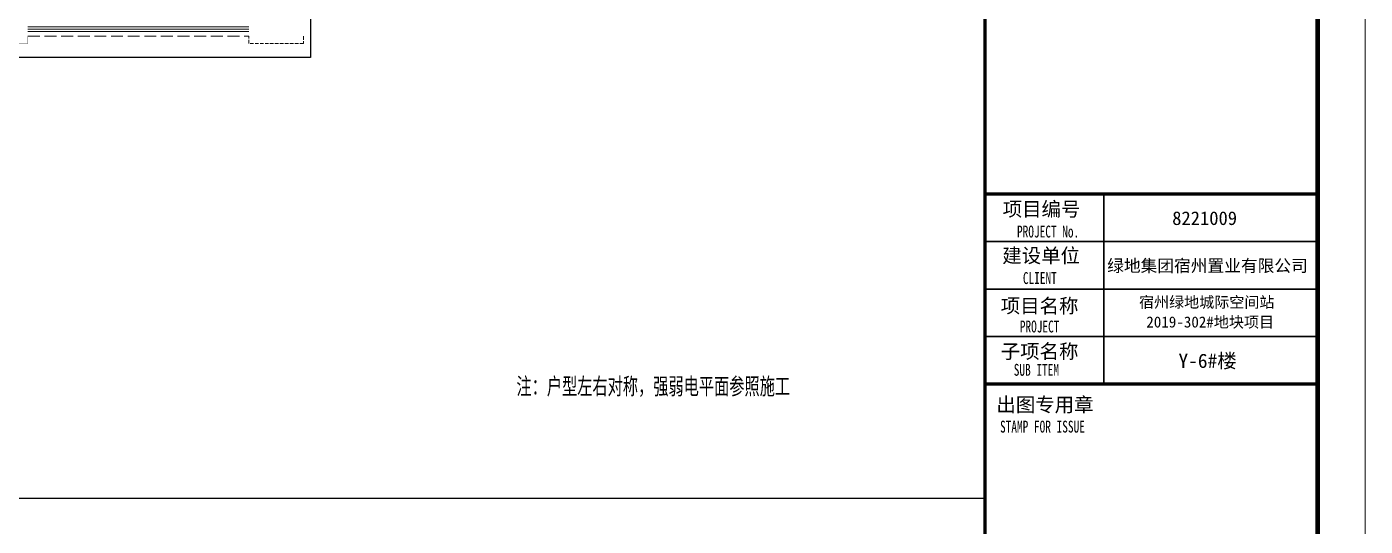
# Model space of a CAD drawing. Extents: x 2803505 to 5851001, y -1372902 to 24339.
# Drawn here: x 3057631 to 3085803, y -778943 to -768436 of the extents above; entities that cross this region are included whole.
import ezdxf

# ---------------------------------------------------------------- set-up
doc = ezdxf.new("R2010")
doc.units = 0
doc.header["$LTSCALE"] = 1000
doc.header["$MEASUREMENT"] = 0
doc.linetypes.add('DASH', pattern=[0.35, 0.25, -0.1])
doc.layers.get('0').update_dxf_attribs({"linetype": 'CONTINUOUS'})
for name, color, linetype in [('!!DIM-照明', 7, 'CONTINUOUS'), ('!!电气', 1, 'CONTINUOUS'), ('图签文字', 4, 'CONTINUOUS'), ('看线', 185, 'CONTINUOUS')]:
    doc.layers.add(name, color=color, linetype=linetype)
for name, color, linetype, lineweight in [('图框', 147, 'CONTINUOUS', 20), ('图签', 147, 'CONTINUOUS', 18), ('平面-栏杆', 56, 'CONTINUOUS', 15), ('平面-看线', 252, 'CONTINUOUS', 15)]:
    doc.layers.add(name, color=color, linetype=linetype, lineweight=lineweight)
doc.styles.add('_TEL_DIM', font='SIMPLEX', dxfattribs={"width": 0.8, "height": 3.5, "bigfont": 'HZTXT'})
doc.styles.add('宋体', font='', dxfattribs={"height": 4})
doc.styles.add('建筑图签-1', font='simhei.ttf', dxfattribs={"width": 0.7})
doc.styles.get('宋体').set_extended_font_data('SimSun')

# ---------------------------------------------------------------- blocks, each defined once
blk = doc.blocks.new('A$C100F5A36')
at = {"color": 252, "const_width": 8}
blk.add_lwpolyline([(53452, -18982), (53452, -19132), (53152, -19132), (53152, -18982)], dxfattribs=at)
at = {"layer": '平面-栏杆', "color": 252}
for points in [[(53452, -18832), (58102, -18832)], [(53452, -18882), (58102, -18882)]]:
    blk.add_lwpolyline(points, dxfattribs=at)
at = {"layer": '平面-看线', "color": 252}
blk.add_lwpolyline([(53452, -18782), (58102, -18782)], dxfattribs=at)
at = {"layer": '平面-看线', "color": 252, "linetype": 'DASH'}
blk.add_lwpolyline([(53452, -18982), (58102, -18982)], dxfattribs=at)
at = {"layer": '平面-看线', "color": 252, "linetype": 'DASH', "ltscale": 0.3}
blk.add_lwpolyline([(59252, -18982), (59252, -19132), (58102, -19132), (58102, -18982)], dxfattribs=at)
at = {"layer": '看线', "color": 252}
blk.add_lwpolyline([(59402, -18232), (59402, -19432), (39052, -19432), (39052, -17932), (36802, -17932)], dxfattribs=at)
blk = doc.blocks.new('A$C6F9B5EEA')
at = {"layer": '图框'}
for points, const_width in [([(0, 0), (0, 57400)], 70), ([(0, 35100), (7000, 35100)], 70), ([(0, 35100), (7000, 35100)], 70), ([(2500, 31100), (2500, 35100)], 35), ([(0, 34100), (7000, 34100)], 35), ([(0, 33100), (7000, 33100)], 35), ([(0, 32100), (7000, 32100)], 35), ([(7000, 31100), (0, 31100)], 70)]:
    blk.add_lwpolyline(points, dxfattribs=dict(at, const_width=const_width))
at = {"layer": '图签', "color": 154, "style": '宋体'}
for s, height, p in [('8221009', 286.7, (3937, 34448)), ('绿地集团宿州置业有限公司', 258.01, (2568, 33462)), ('宿州绿地城际空间站', 232.2, (3238, 32709)), ('2019-302#地块项目', 232.21, (3392, 32291))]:
    blk.add_text(s, height=height, dxfattribs=at).set_placement(p)
at = {"layer": '图签文字', "color": 7, "style": '建筑图签-1'}
for s, p in [('项目编号', (368, 34632)), ('建设单位', (360, 33655)), ('项目名称', (327, 32597)), ('子项名称', (327, 31640)), ('出图专用章', (236, 30518))]:
    blk.add_text(s, height=300, dxfattribs=at).set_placement(p)
at = {"layer": '图签文字', "style": '建筑图签-1', "width": 0.7}
for s, p in [('PROJECT No.', (670, 34185, -1799)), ('CLIENT', (794, 33206)), ('PROJECT', (729, 32187)), ('SUB ITEM', (602, 31276)), ('STAMP FOR ISSUE', (313, 30081))]:
    blk.add_text(s, height=250, dxfattribs=at).set_placement(p)
at = {"layer": '图签文字', "color": 2, "style": '建筑图签-1'}
blk.add_text('Y-6#楼', height=300, dxfattribs=at).set_placement((4069, 31441))

msp = doc.modelspace()

# ---------------------------------------------------------------- linework, layer by layer
at = {"layer": '!!电气', "color": 252}
msp.add_line((3004203.5, -778353.6), (3077808.4, -778353.6), dxfattribs=at)

# ---------------------------------------------------------------- block references
at = {"layer": '!!电气'}
for name, p in [('A$C6F9B5EEA', (3077803.5, -807053.6)), ('A$C100F5A36', (3004203.5, -749653.6))]:
    msp.add_blockref(name, p, dxfattribs=at)

# ---------------------------------------------------------------- texts
at = {"layer": '!!DIM-照明', "style": '_TEL_DIM', "width": 0.8}
msp.add_text('注：户型左右对称，强弱电平面参照施工', height=400, dxfattribs=at).set_placement((3067937.7, -776212))

# ---------------------------------------------------------------- next in the draw order: linework, layer by layer
at = {"layer": '图框'}
msp.add_lwpolyline([(3001703.5, -748653.6), (3085803.5, -748653.6), (3085803.5, -808053.6), (3001703.5, -808053.6)], close=True, dxfattribs=at)
at = {"layer": '图框', "const_width": 100}
msp.add_lwpolyline([(3084803.5, -807053.6), (3084803.5, -749653.6), (3004203.5, -749653.6), (3004203.5, -807053.6)], close=True, dxfattribs=at)

doc.saveas('drawing.dxf')
